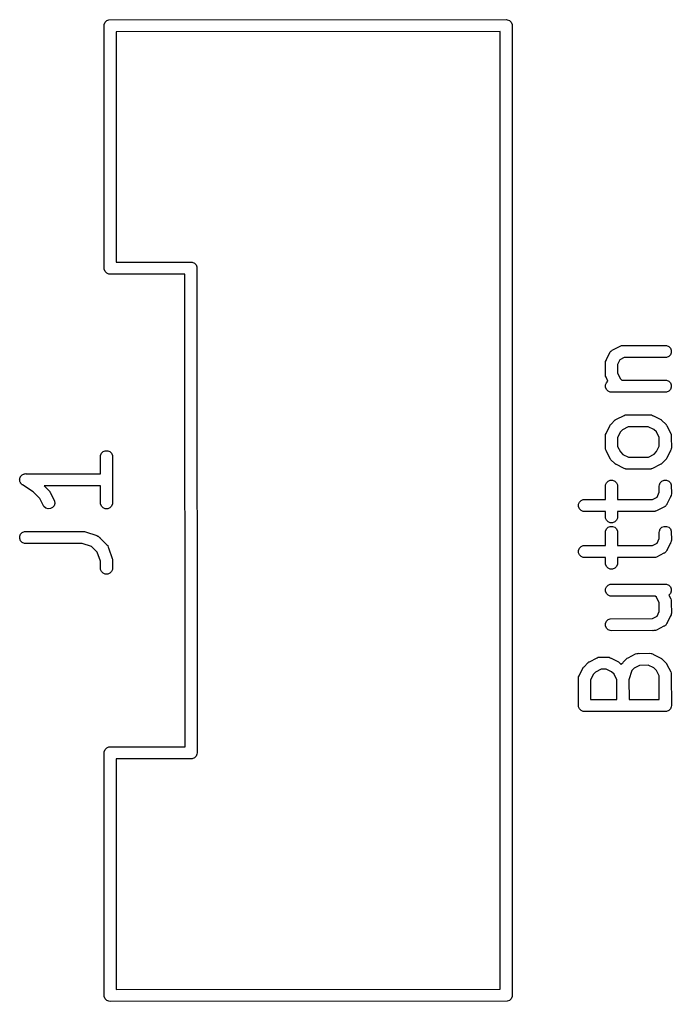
# Model space of a CAD drawing. Extents: x 92.4 to 145.1, y -113.9 to -57.5.
# Drawn here: x 123.88 to 131.94, y -112.07 to -99.92 of the extents above; entities that cross this region are included whole.
import ezdxf

# ---------------------------------------------------------------- set-up
doc = ezdxf.new("R2010")
doc.units = 0
doc.layers.add('BLACK', color=7, linetype='CONTINUOUS')

msp = doc.modelspace()

# ---------------------------------------------------------------- linework, layer by layer
at = {"layer": 'BLACK', "linetype": 'CONTINUOUS'}
for p, q in [((124.925, -100), (124.926441, -99.985368)), ((124.926441, -99.985368), (124.93764, -99.958332)), ((124.93764, -99.958332), (124.958332, -99.93764)), ((124.958332, -99.93764), (124.985368, -99.926441)), ((124.985368, -99.926441), (129.9, -99.925)), ((129.9, -99.925), (129.914632, -99.926441)), ((129.914632, -99.926441), (129.941668, -99.93764)), ((129.941668, -99.93764), (129.96236, -99.958332)), ((129.96236, -99.958332), (129.973559, -99.985368)), ((129.973559, -99.985368), (129.975, -112)), ((124.926441, -103.014632), (124.925, -100)), ((129.825008, -100.073585), (125.073601, -100.074978)), ((125.073601, -100.074978), (125.074964, -102.926313)), ((129.82643, -111.925021), (129.825008, -100.073585)), ((124.93764, -103.041668), (124.926441, -103.014632)), ((125.074964, -102.926313), (126, -102.925)), ((126, -102.925), (126.014632, -102.926441)), ((126.014632, -102.926441), (126.041668, -102.93764)), ((126.041668, -102.93764), (126.06236, -102.958332)), ((126.06236, -102.958332), (126.073559, -102.985368)), ((126.073559, -102.985368), (126.075, -109)), ((124.958332, -103.06236), (124.93764, -103.041668)), ((124.985368, -103.073559), (124.958332, -103.06236)), ((125, -103.075), (124.985368, -103.073559)), ((125.925017, -103.073686), (125, -103.075)), ((125.926419, -108.925104), (125.925017, -103.073686)), ((131.221083, -104.012244), (131.312468, -103.965185)), ((131.312468, -103.965185), (131.326199, -103.95993)), ((131.326199, -103.95993), (131.328888, -103.959738)), ((131.328888, -103.959738), (131.331377, -103.958708)), ((131.331377, -103.958708), (131.343868, -103.958674)), ((131.343868, -103.958674), (131.355389, -103.957856)), ((131.355389, -103.957856), (131.357733, -103.958637)), ((131.357733, -103.958637), (131.869819, -103.957267)), ((131.869819, -103.957267), (131.884451, -103.958708)), ((131.884451, -103.958708), (131.911487, -103.969907)), ((131.911487, -103.969907), (131.932179, -103.990599)), ((131.932179, -103.990599), (131.943378, -104.017635)), ((131.142014, -104.132233), (131.183689, -104.046345)), ((131.183689, -104.046345), (131.185229, -104.043897)), ((131.185229, -104.043897), (131.185614, -104.042744)), ((131.185614, -104.042744), (131.186859, -104.041307)), ((131.186859, -104.041307), (131.191521, -104.033902)), ((131.191521, -104.033902), (131.198625, -104.02774)), ((131.198625, -104.02774), (131.204787, -104.020636)), ((131.204787, -104.020636), (131.209786, -104.018061)), ((131.209786, -104.018061), (131.213629, -104.014729)), ((131.213629, -104.014729), (131.221083, -104.012244)), ((131.361488, -104.107225), (131.305453, -104.136081)), ((131.884451, -104.105826), (131.361488, -104.107225)), ((131.911487, -104.094627), (131.884451, -104.105826)), ((131.932179, -104.073935), (131.911487, -104.094627)), ((131.943378, -104.046899), (131.932179, -104.073935)), ((131.943378, -104.017635), (131.943378, -104.046899)), ((131.128152, -104.175124), (131.129593, -104.160492)), ((131.129356, -104.306753), (131.128152, -104.175124)), ((131.129593, -104.160492), (131.130624, -104.158002)), ((131.130624, -104.158002), (131.130815, -104.155315)), ((131.130815, -104.155315), (131.137119, -104.142321)), ((131.137119, -104.142321), (131.140792, -104.133456)), ((131.140792, -104.133456), (131.142014, -104.132233)), ((131.305453, -104.136081), (131.277023, -104.194671)), ((131.277023, -104.194671), (131.278008, -104.302303)), ((131.128741, -104.3086), (131.129356, -104.306753)), ((131.129466, -104.318814), (131.128741, -104.3086)), ((131.129593, -104.332613), (131.129466, -104.318814)), ((131.130624, -104.335102), (131.129593, -104.332613)), ((131.130815, -104.33779), (131.130624, -104.335102)), ((131.13607, -104.351522), (131.130815, -104.33779)), ((131.160669, -104.399292), (131.13607, -104.351522)), ((131.278008, -104.302303), (131.313466, -104.37116)), ((131.129593, -104.446206), (131.140792, -104.41917)), ((131.129593, -104.47547), (131.129593, -104.446206)), ((131.140792, -104.502506), (131.129593, -104.47547)), ((131.140792, -104.41917), (131.160669, -104.399292)), ((131.313466, -104.37116), (131.329852, -104.38698)), ((131.329852, -104.38698), (131.869819, -104.385838)), ((131.869819, -104.385838), (131.884451, -104.387279)), ((131.884451, -104.387279), (131.911487, -104.398478)), ((131.911487, -104.398478), (131.932179, -104.41917)), ((131.932179, -104.41917), (131.943378, -104.446206)), ((131.943378, -104.47547), (131.932179, -104.502506)), ((131.943378, -104.446206), (131.943378, -104.47547)), ((131.161484, -104.523198), (131.140792, -104.502506)), ((131.18852, -104.534397), (131.161484, -104.523198)), ((131.203152, -104.535838), (131.18852, -104.534397)), ((131.884451, -104.534397), (131.203152, -104.535838)), ((131.911487, -104.523198), (131.884451, -104.534397)), ((131.932179, -104.502506), (131.911487, -104.523198)), ((131.265532, -104.871019), (131.360087, -104.822328)), ((131.360087, -104.822328), (131.373818, -104.817073)), ((131.373818, -104.817073), (131.376507, -104.816881)), ((131.376507, -104.816881), (131.378996, -104.815851)), ((131.378996, -104.815851), (131.391887, -104.815789)), ((131.391887, -104.815789), (131.403008, -104.814999)), ((131.403008, -104.814999), (131.405187, -104.815725)), ((131.405187, -104.815725), (131.679342, -104.81441)), ((131.679342, -104.81441), (131.693974, -104.815851)), ((131.693974, -104.815851), (131.696463, -104.816882)), ((131.696463, -104.816882), (131.699151, -104.817073)), ((131.699151, -104.817073), (131.712144, -104.823377)), ((131.712144, -104.823377), (131.72101, -104.82705)), ((131.72101, -104.82705), (131.722232, -104.828272)), ((131.722232, -104.828272), (131.808121, -104.869947)), ((131.142014, -105.036995), (131.183689, -104.951107)), ((131.183689, -104.951107), (131.187653, -104.944807)), ((131.187653, -104.944807), (131.188411, -104.94298)), ((131.188411, -104.94298), (131.189541, -104.941809)), ((131.189541, -104.941809), (131.191521, -104.938664)), ((131.191521, -104.938664), (131.198015, -104.933031)), ((131.198015, -104.933031), (131.245357, -104.883996)), ((131.245357, -104.883996), (131.251106, -104.879277)), ((131.251106, -104.879277), (131.252406, -104.877779)), ((131.252406, -104.877779), (131.253819, -104.877051)), ((131.253819, -104.877051), (131.256722, -104.874669)), ((131.256722, -104.874669), (131.265532, -104.871019)), ((131.409171, -104.964335), (131.340448, -104.999724)), ((131.65949, -104.963134), (131.409171, -104.964335)), ((131.728176, -104.996462), (131.65949, -104.963134)), ((131.808121, -104.869947), (131.814417, -104.87391)), ((131.814417, -104.87391), (131.816247, -104.874668)), ((131.816247, -104.874668), (131.817418, -104.875799)), ((131.817418, -104.875799), (131.820564, -104.877779)), ((131.820564, -104.877779), (131.826195, -104.884272)), ((131.826195, -104.884272), (131.875232, -104.931614)), ((131.875232, -104.931614), (131.87995, -104.937363)), ((131.87995, -104.937363), (131.88145, -104.938664)), ((131.88145, -104.938664), (131.882177, -104.940077)), ((131.882177, -104.940077), (131.88456, -104.94298)), ((131.88456, -104.94298), (131.888209, -104.95179)), ((131.888209, -104.95179), (131.936901, -105.046345)), ((131.128152, -105.079886), (131.129593, -105.065254)), ((131.129356, -105.211515), (131.128152, -105.079886)), ((131.129593, -105.065254), (131.130624, -105.062764)), ((131.130624, -105.062764), (131.130815, -105.060077)), ((131.130815, -105.060077), (131.137119, -105.047083)), ((131.137119, -105.047083), (131.140792, -105.038218)), ((131.140792, -105.038218), (131.142014, -105.036995)), ((131.310204, -105.031051), (131.277023, -105.099433)), ((131.340448, -104.999724), (131.310204, -105.031051)), ((131.759504, -105.026707), (131.728176, -104.996462)), ((131.794962, -105.095563), (131.759504, -105.026707)), ((131.795947, -105.203195), (131.794962, -105.095563)), ((131.936901, -105.046345), (131.942156, -105.060076)), ((131.942156, -105.060076), (131.942347, -105.062765)), ((131.942347, -105.062765), (131.943378, -105.065254)), ((131.943378, -105.065254), (131.943504, -105.079051)), ((131.943504, -105.079051), (131.94423, -105.089266)), ((131.94423, -105.089266), (131.943614, -105.091112)), ((131.943614, -105.091112), (131.944819, -105.222743)), ((131.128741, -105.213362), (131.129356, -105.211515)), ((131.129466, -105.223576), (131.128741, -105.213362)), ((131.277023, -105.099433), (131.278008, -105.207065)), ((131.278008, -105.207065), (131.313466, -105.275922)), ((131.762767, -105.271576), (131.795947, -105.203195)), ((124.879819, -105.333333), (124.88126, -105.318701)), ((124.880337, -105.544152), (124.879819, -105.333333)), ((124.88126, -105.318701), (124.892459, -105.291665)), ((124.892459, -105.291665), (124.913151, -105.270973)), ((124.913151, -105.270973), (124.940187, -105.259774)), ((124.940187, -105.259774), (124.969451, -105.259774)), ((124.969451, -105.259774), (124.996487, -105.270973)), ((124.996487, -105.270973), (125.017179, -105.291665)), ((125.017179, -105.291665), (125.028378, -105.318701)), ((125.028378, -105.318701), (125.029819, -105.904761)), ((131.129593, -105.237375), (131.129466, -105.223576)), ((131.130624, -105.239864), (131.129593, -105.237375)), ((131.130815, -105.242552), (131.130624, -105.239864)), ((131.13607, -105.256284), (131.130815, -105.242552)), ((131.184762, -105.35084), (131.13607, -105.256284)), ((131.313466, -105.275922), (131.344794, -105.306167)), ((131.344794, -105.306167), (131.413479, -105.339494)), ((131.413479, -105.339494), (131.663798, -105.338293)), ((131.663798, -105.338293), (131.732521, -105.302903)), ((131.732521, -105.302903), (131.762767, -105.271576)), ((131.930957, -105.265632), (131.889282, -105.351522)), ((131.932179, -105.264411), (131.930957, -105.265632)), ((131.935848, -105.255551), (131.932179, -105.264411)), ((131.942156, -105.242553), (131.935848, -105.255551)), ((131.942347, -105.239863), (131.942156, -105.242553)), ((131.943378, -105.237375), (131.942347, -105.239863)), ((131.944819, -105.222743), (131.943378, -105.237375)), ((131.188411, -105.359649), (131.184762, -105.35084)), ((131.190793, -105.362551), (131.188411, -105.359649)), ((131.191521, -105.363965), (131.190793, -105.362551)), ((131.193019, -105.365264), (131.191521, -105.363965)), ((131.197738, -105.371014), (131.193019, -105.365264)), ((131.246773, -105.418355), (131.197738, -105.371014)), ((131.252406, -105.42485), (131.246773, -105.418355)), ((131.255551, -105.426829), (131.252406, -105.42485)), ((131.256722, -105.42796), (131.255551, -105.426829)), ((131.258549, -105.428717), (131.256722, -105.42796)), ((131.264849, -105.432682), (131.258549, -105.428717)), ((131.350738, -105.474357), (131.264849, -105.432682)), ((131.807435, -105.43161), (131.712883, -105.480301)), ((131.816247, -105.427961), (131.807435, -105.43161)), ((131.819151, -105.425577), (131.816247, -105.427961)), ((131.820564, -105.42485), (131.819151, -105.425577)), ((131.821863, -105.423351), (131.820564, -105.42485)), ((131.827612, -105.418634), (131.821863, -105.423351)), ((131.874953, -105.369598), (131.827612, -105.418634)), ((131.88145, -105.363965), (131.874953, -105.369598)), ((131.883429, -105.360819), (131.88145, -105.363965)), ((131.88456, -105.359649), (131.883429, -105.360819)), ((131.885317, -105.357821), (131.88456, -105.359649)), ((131.889282, -105.351522), (131.885317, -105.357821)), ((123.889617, -105.584239), (123.892459, -105.577379)), ((123.892459, -105.577379), (123.897654, -105.572183)), ((123.897654, -105.572183), (123.901731, -105.566069)), ((123.901731, -105.566069), (123.9079, -105.561937)), ((123.9079, -105.561937), (123.913151, -105.556687)), ((123.913151, -105.556687), (123.91994, -105.553874)), ((123.91994, -105.553874), (123.926046, -105.549786)), ((123.926046, -105.549786), (123.933326, -105.548329)), ((123.933326, -105.548329), (123.940187, -105.545488)), ((123.940187, -105.545488), (123.947587, -105.545477)), ((123.947587, -105.545477), (123.95474, -105.544047)), ((123.95474, -105.544047), (123.961868, -105.545457)), ((123.961868, -105.545457), (124.880337, -105.544152)), ((131.35196, -105.475579), (131.350738, -105.474357)), ((131.360819, -105.479248), (131.35196, -105.475579)), ((131.373818, -105.485556), (131.360819, -105.479248)), ((131.376507, -105.485747), (131.373818, -105.485556)), ((131.378996, -105.486778), (131.376507, -105.485747)), ((131.393628, -105.488219), (131.378996, -105.486778)), ((131.667782, -105.486903), (131.393628, -105.488219)), ((131.669961, -105.48763), (131.667782, -105.486903)), ((131.681081, -105.486839), (131.669961, -105.48763)), ((131.693974, -105.486778), (131.681081, -105.486839)), ((131.696463, -105.485746), (131.693974, -105.486778)), ((131.699151, -105.485556), (131.696463, -105.485746)), ((131.712883, -105.480301), (131.699151, -105.485556)), ((123.879819, -105.619126), (123.88126, -105.611841)), ((123.88126, -105.62633), (123.879819, -105.619126)), ((123.88126, -105.604415), (123.884072, -105.597626)), ((123.88126, -105.611841), (123.88126, -105.604415)), ((123.88126, -105.633679), (123.88126, -105.62633)), ((123.884101, -105.640539), (123.88126, -105.633679)), ((123.884072, -105.597626), (123.885498, -105.590418)), ((123.885558, -105.64782), (123.884101, -105.640539)), ((123.885498, -105.590418), (123.889617, -105.584239)), ((123.889646, -105.653925), (123.885558, -105.64782)), ((123.892459, -105.660715), (123.889646, -105.653925)), ((123.897709, -105.665965), (123.892459, -105.660715)), ((123.901841, -105.672135), (123.897709, -105.665965)), ((123.913099, -105.681355), (123.901841, -105.672135)), ((123.913151, -105.681407), (123.913099, -105.681355)), ((123.913173, -105.681416), (123.913151, -105.681407)), ((123.913216, -105.681451), (123.913173, -105.681416)), ((124.045532, -105.76819), (123.913216, -105.681451)), ((124.880702, -105.692732), (124.181958, -105.693724)), ((124.181958, -105.693724), (124.245947, -105.75649)), ((124.88126, -105.919393), (124.880702, -105.692732)), ((131.128152, -105.698934), (131.129593, -105.684302)), ((131.128749, -105.863017), (131.128152, -105.698934)), ((131.129593, -105.684302), (131.140792, -105.657266)), ((131.140792, -105.657266), (131.161484, -105.636574)), ((131.161484, -105.636574), (131.18852, -105.625375)), ((131.18852, -105.625375), (131.217784, -105.625375)), ((131.217784, -105.625375), (131.24482, -105.636574)), ((131.24482, -105.636574), (131.265512, -105.657266)), ((131.265512, -105.657266), (131.276711, -105.684302)), ((131.276711, -105.684302), (131.277361, -105.862772)), ((131.794819, -105.698934), (131.79626, -105.684302)), ((131.795815, -105.774896), (131.794819, -105.698934)), ((131.79626, -105.684302), (131.807459, -105.657266)), ((131.807459, -105.657266), (131.828151, -105.636574)), ((131.828151, -105.636574), (131.855187, -105.625375)), ((131.855187, -105.625375), (131.884451, -105.625375)), ((131.884451, -105.625375), (131.911487, -105.636574)), ((131.911487, -105.636574), (131.932179, -105.657266)), ((131.932179, -105.657266), (131.943378, -105.684302)), ((131.943378, -105.684302), (131.944819, -105.794172)), ((124.129881, -105.850927), (124.045532, -105.76819)), ((124.245947, -105.75649), (124.250667, -105.76224)), ((124.250667, -105.76224), (124.252164, -105.763539)), ((124.252164, -105.763539), (124.25289, -105.764949)), ((124.25289, -105.764949), (124.255275, -105.767855)), ((124.255275, -105.767855), (124.258926, -105.77667)), ((124.258926, -105.77667), (124.307615, -105.87122)), ((131.767518, -105.833214), (131.795815, -105.774896)), ((131.942156, -105.813982), (131.935848, -105.82698)), ((131.942347, -105.811292), (131.942156, -105.813982)), ((131.943378, -105.808804), (131.942347, -105.811292)), ((131.944819, -105.794172), (131.943378, -105.808804)), ((124.181283, -105.950745), (124.129881, -105.850927)), ((124.30569, -105.941903), (124.286517, -105.96401)), ((124.314944, -105.914141), (124.30569, -105.941903)), ((124.307615, -105.87122), (124.31287, -105.884951)), ((124.31287, -105.884951), (124.314944, -105.914141)), ((124.892459, -105.946429), (124.88126, -105.919393)), ((124.913151, -105.967121), (124.892459, -105.946429)), ((125.017179, -105.946429), (124.996487, -105.967121)), ((125.028378, -105.919393), (125.017179, -105.946429)), ((125.029819, -105.904761), (125.028378, -105.919393)), ((130.79626, -105.922397), (130.807459, -105.895361)), ((130.79626, -105.951661), (130.79626, -105.922397)), ((130.807459, -105.895361), (130.828151, -105.874669)), ((130.828151, -105.874669), (130.855187, -105.86347)), ((130.855187, -105.86347), (131.128749, -105.863017)), ((131.277361, -105.862772), (131.711512, -105.862054)), ((131.711512, -105.862054), (131.767518, -105.833214)), ((131.874342, -105.941557), (131.868183, -105.94866)), ((131.88145, -105.935394), (131.874342, -105.941557)), ((131.886111, -105.927988), (131.88145, -105.935394)), ((131.887357, -105.926552), (131.886111, -105.927988)), ((131.887741, -105.925398), (131.887357, -105.926552)), ((131.889282, -105.922951), (131.887741, -105.925398)), ((131.930957, -105.837061), (131.889282, -105.922951)), ((131.932179, -105.83584), (131.930957, -105.837061)), ((131.935848, -105.82698), (131.932179, -105.83584)), ((124.203391, -105.969918), (124.181283, -105.950745)), ((124.231152, -105.979172), (124.203391, -105.969918)), ((124.260342, -105.977098), (124.231152, -105.979172)), ((124.286517, -105.96401), (124.260342, -105.977098)), ((124.940187, -105.97832), (124.913151, -105.967121)), ((124.969451, -105.97832), (124.940187, -105.97832)), ((124.996487, -105.967121), (124.969451, -105.97832)), ((130.807459, -105.978697), (130.79626, -105.951661)), ((130.828151, -105.999389), (130.807459, -105.978697)), ((130.855187, -106.010588), (130.828151, -105.999389)), ((130.869819, -106.012029), (130.855187, -106.010588)), ((131.12929, -106.0116), (130.869819, -106.012029)), ((131.129593, -106.094518), (131.12929, -106.0116)), ((131.715155, -106.010631), (131.277902, -106.011354)), ((131.277902, -106.011354), (131.278152, -106.079886)), ((131.71758, -106.01144), (131.715155, -106.010631)), ((131.729284, -106.010608), (131.71758, -106.01144)), ((131.741593, -106.010588), (131.729284, -106.010608)), ((131.744082, -106.009556), (131.741593, -106.010588)), ((131.74677, -106.009366), (131.744082, -106.009556)), ((131.760502, -106.004111), (131.74677, -106.009366)), ((131.851885, -105.957052), (131.760502, -106.004111)), ((131.859342, -105.954567), (131.851885, -105.957052)), ((131.863186, -105.951233), (131.859342, -105.954567)), ((131.868183, -105.94866), (131.863186, -105.951233)), ((131.140792, -106.121554), (131.129593, -106.094518)), ((131.161484, -106.142246), (131.140792, -106.121554)), ((131.18852, -106.153445), (131.161484, -106.142246)), ((131.217784, -106.153445), (131.18852, -106.153445)), ((131.24482, -106.142246), (131.217784, -106.153445)), ((131.265512, -106.121554), (131.24482, -106.142246)), ((131.276711, -106.094518), (131.265512, -106.121554)), ((131.278152, -106.079886), (131.276711, -106.094518)), ((123.88126, -106.318701), (123.892459, -106.291665)), ((123.892459, -106.291665), (123.913151, -106.270973)), ((123.913151, -106.270973), (123.940187, -106.259774)), ((123.940187, -106.259774), (124.669104, -106.258333)), ((124.669104, -106.258333), (124.676509, -106.259062)), ((124.676509, -106.259062), (124.678484, -106.258922)), ((124.678484, -106.258922), (124.67997, -106.259403)), ((124.67997, -106.259403), (124.683736, -106.259774)), ((124.683736, -106.259774), (124.693099, -106.263652)), ((124.693099, -106.263652), (124.835678, -106.309801)), ((124.835678, -106.309801), (124.849103, -106.315795)), ((131.128152, -106.270363), (131.129593, -106.255731)), ((131.128749, -106.434446), (131.128152, -106.270363)), ((131.129593, -106.255731), (131.140792, -106.228695)), ((131.140792, -106.228695), (131.161484, -106.208003)), ((131.161484, -106.208003), (131.18852, -106.196804)), ((131.18852, -106.196804), (131.217784, -106.196804)), ((131.217784, -106.196804), (131.24482, -106.208003)), ((131.24482, -106.208003), (131.265512, -106.228695)), ((131.265512, -106.228695), (131.276711, -106.255731)), ((131.276711, -106.255731), (131.277361, -106.434201)), ((131.794819, -106.270363), (131.79626, -106.255731)), ((131.795815, -106.346325), (131.794819, -106.270363)), ((131.79626, -106.255731), (131.807459, -106.228695)), ((131.807459, -106.228695), (131.828151, -106.208003)), ((131.828151, -106.208003), (131.855187, -106.196804)), ((131.855187, -106.196804), (131.884451, -106.196804)), ((131.884451, -106.196804), (131.911487, -106.208003)), ((131.911487, -106.208003), (131.932179, -106.228695)), ((131.932179, -106.228695), (131.943378, -106.255731)), ((131.943378, -106.255731), (131.944819, -106.365601)), ((123.88126, -106.347965), (123.88126, -106.318701)), ((123.892459, -106.375001), (123.88126, -106.347965)), ((123.913151, -106.395693), (123.892459, -106.375001)), ((123.940187, -106.406892), (123.913151, -106.395693)), ((123.954819, -106.408333), (123.940187, -106.406892)), ((124.653014, -106.406952), (123.954819, -106.408333)), ((124.769958, -106.444804), (124.653014, -106.406952)), ((124.849103, -106.315795), (124.851137, -106.317559)), ((124.851137, -106.317559), (124.853628, -106.318591)), ((124.853628, -106.318591), (124.863568, -106.32834)), ((124.863568, -106.32834), (124.87121, -106.334969)), ((124.87121, -106.334969), (124.872061, -106.336671)), ((124.872061, -106.336671), (124.960233, -106.423157)), ((124.960233, -106.423157), (124.969561, -106.434522)), ((131.277361, -106.434201), (131.711512, -106.433483)), ((131.711512, -106.433483), (131.767518, -106.404643)), ((131.767518, -106.404643), (131.795815, -106.346325)), ((131.930957, -106.40849), (131.889282, -106.49438)), ((131.932179, -106.407269), (131.930957, -106.40849)), ((131.935848, -106.398409), (131.932179, -106.407269)), ((131.942156, -106.385411), (131.935848, -106.398409)), ((131.942347, -106.382721), (131.942156, -106.385411)), ((131.943378, -106.380233), (131.942347, -106.382721)), ((131.944819, -106.365601), (131.943378, -106.380233)), ((124.841076, -106.514562), (124.769958, -106.444804)), ((124.879934, -106.627832), (124.841076, -106.514562)), ((124.969561, -106.434522), (124.970592, -106.437012)), ((124.970592, -106.437012), (124.972357, -106.439047)), ((124.972357, -106.439047), (124.976802, -106.452005)), ((124.976802, -106.452005), (124.980759, -106.461558)), ((124.980759, -106.461558), (124.980759, -106.463538)), ((124.980759, -106.463538), (125.02597, -106.595329)), ((130.79626, -106.493826), (130.807459, -106.46679)), ((130.79626, -106.52309), (130.79626, -106.493826)), ((130.807459, -106.550126), (130.79626, -106.52309)), ((130.807459, -106.46679), (130.828151, -106.446098)), ((130.828151, -106.570818), (130.807459, -106.550126)), ((130.828151, -106.446098), (130.855187, -106.434899)), ((130.855187, -106.434899), (131.128749, -106.434446)), ((131.851885, -106.528481), (131.760502, -106.57554)), ((131.859342, -106.525996), (131.851885, -106.528481)), ((131.863186, -106.522662), (131.859342, -106.525996)), ((131.868183, -106.520089), (131.863186, -106.522662)), ((131.874342, -106.512986), (131.868183, -106.520089)), ((131.88145, -106.506823), (131.874342, -106.512986)), ((131.886111, -106.499417), (131.88145, -106.506823)), ((131.887357, -106.497981), (131.886111, -106.499417)), ((131.887741, -106.496827), (131.887357, -106.497981)), ((131.889282, -106.49438), (131.887741, -106.496827)), ((124.88126, -106.728917), (124.879934, -106.627832)), ((125.02597, -106.595329), (125.027619, -106.602584)), ((125.027619, -106.602584), (125.028378, -106.604415)), ((125.028378, -106.604415), (125.028398, -106.606011)), ((125.028398, -106.606011), (125.02923, -106.609666)), ((125.02923, -106.609666), (125.028568, -106.618966)), ((125.028568, -106.618966), (125.029819, -106.714285)), ((130.855187, -106.582017), (130.828151, -106.570818)), ((130.869819, -106.583458), (130.855187, -106.582017)), ((131.12929, -106.583029), (130.869819, -106.583458)), ((131.129593, -106.665947), (131.12929, -106.583029)), ((131.140792, -106.692983), (131.129593, -106.665947)), ((131.276711, -106.665947), (131.265512, -106.692983)), ((131.278152, -106.651315), (131.276711, -106.665947)), ((131.715155, -106.58206), (131.277902, -106.582783)), ((131.277902, -106.582783), (131.278152, -106.651315)), ((131.71758, -106.582869), (131.715155, -106.58206)), ((131.729284, -106.582037), (131.71758, -106.582869)), ((131.741593, -106.582017), (131.729284, -106.582037)), ((131.744082, -106.580985), (131.741593, -106.582017)), ((131.74677, -106.580795), (131.744082, -106.580985)), ((131.760502, -106.57554), (131.74677, -106.580795)), ((124.892459, -106.755953), (124.88126, -106.728917)), ((124.913151, -106.776645), (124.892459, -106.755953)), ((124.940187, -106.787844), (124.913151, -106.776645)), ((124.969451, -106.787844), (124.940187, -106.787844)), ((124.996487, -106.776645), (124.969451, -106.787844)), ((125.017179, -106.755953), (124.996487, -106.776645)), ((125.028378, -106.728917), (125.017179, -106.755953)), ((125.029819, -106.714285), (125.028378, -106.728917)), ((131.161484, -106.713675), (131.140792, -106.692983)), ((131.18852, -106.724874), (131.161484, -106.713675)), ((131.217784, -106.724874), (131.18852, -106.724874)), ((131.24482, -106.713675), (131.217784, -106.724874)), ((131.265512, -106.692983), (131.24482, -106.713675)), ((131.161484, -106.922289), (131.18852, -106.91109)), ((131.18852, -106.91109), (131.869819, -106.909649)), ((131.869819, -106.909649), (131.884451, -106.91109)), ((131.884451, -106.91109), (131.911487, -106.922289)), ((131.129593, -106.970017), (131.140792, -106.942981)), ((131.129593, -106.999281), (131.129593, -106.970017)), ((131.140792, -107.026317), (131.129593, -106.999281)), ((131.140792, -106.942981), (131.161484, -106.922289)), ((131.161484, -107.047009), (131.140792, -107.026317)), ((131.911487, -106.922289), (131.932179, -106.942981)), ((131.932179, -107.026317), (131.912301, -107.046194)), ((131.932179, -106.942981), (131.943378, -106.970017)), ((131.943378, -106.999281), (131.932179, -107.026317)), ((131.943378, -106.970017), (131.943378, -106.999281)), ((131.18852, -107.058208), (131.161484, -107.047009)), ((131.203152, -107.059649), (131.18852, -107.058208)), ((131.743117, -107.058506), (131.203152, -107.059649)), ((131.759504, -107.074327), (131.743117, -107.058506)), ((131.794962, -107.143183), (131.759504, -107.074327)), ((131.795947, -107.250815), (131.794962, -107.143183)), ((131.912301, -107.046194), (131.936901, -107.093965)), ((131.936901, -107.093965), (131.942156, -107.107696)), ((131.942156, -107.107696), (131.942347, -107.110385)), ((131.942347, -107.110385), (131.943378, -107.112874)), ((131.943378, -107.112874), (131.943504, -107.126671)), ((131.943504, -107.126671), (131.94423, -107.136886)), ((131.94423, -107.136886), (131.943614, -107.138732)), ((131.943614, -107.138732), (131.944819, -107.270363)), ((131.767518, -107.309405), (131.795947, -107.250815)), ((131.944819, -107.270363), (131.943378, -107.284995)), ((131.129593, -107.398588), (131.140792, -107.371552)), ((131.129593, -107.427852), (131.129593, -107.398588)), ((131.140792, -107.371552), (131.161484, -107.35086)), ((131.161484, -107.35086), (131.18852, -107.339661)), ((131.18852, -107.339661), (131.711481, -107.338261)), ((131.711481, -107.338261), (131.767518, -107.309405)), ((131.886111, -107.404179), (131.88145, -107.411585)), ((131.887357, -107.402743), (131.886111, -107.404179)), ((131.887741, -107.401589), (131.887357, -107.402743)), ((131.889282, -107.399142), (131.887741, -107.401589)), ((131.930957, -107.313252), (131.889282, -107.399142)), ((131.932179, -107.312031), (131.930957, -107.313252)), ((131.935848, -107.303171), (131.932179, -107.312031)), ((131.942156, -107.290173), (131.935848, -107.303171)), ((131.942347, -107.287483), (131.942156, -107.290173)), ((131.943378, -107.284995), (131.942347, -107.287483)), ((131.140792, -107.454888), (131.129593, -107.427852)), ((131.161484, -107.47558), (131.140792, -107.454888)), ((131.18852, -107.486779), (131.161484, -107.47558)), ((131.203152, -107.48822), (131.18852, -107.486779)), ((131.715235, -107.486849), (131.203152, -107.48822)), ((131.71758, -107.487631), (131.715235, -107.486849)), ((131.7291, -107.486812), (131.71758, -107.487631)), ((131.741593, -107.486779), (131.7291, -107.486812)), ((131.744082, -107.485747), (131.741593, -107.486779)), ((131.74677, -107.485557), (131.744082, -107.485747)), ((131.760502, -107.480302), (131.74677, -107.485557)), ((131.851885, -107.433243), (131.760502, -107.480302)), ((131.859342, -107.430758), (131.851885, -107.433243)), ((131.863186, -107.427424), (131.859342, -107.430758)), ((131.868183, -107.424851), (131.863186, -107.427424)), ((131.874342, -107.417748), (131.868183, -107.424851)), ((131.88145, -107.411585), (131.874342, -107.417748)), ((131.502944, -107.77471), (131.516675, -107.769455)), ((131.516675, -107.769455), (131.519364, -107.769263)), ((131.519364, -107.769263), (131.521853, -107.768233)), ((131.521853, -107.768233), (131.53565, -107.768106)), ((131.53565, -107.768106), (131.545865, -107.767381)), ((131.545865, -107.767381), (131.547711, -107.767996)), ((131.547711, -107.767996), (131.679342, -107.766792)), ((131.679342, -107.766792), (131.693974, -107.768233)), ((131.693974, -107.768233), (131.696463, -107.769264)), ((131.696463, -107.769264), (131.699151, -107.769455)), ((131.699151, -107.769455), (131.712144, -107.775759)), ((130.864682, -107.933032), (130.912024, -107.883997)), ((130.912024, -107.883997), (130.917773, -107.879278)), ((130.917773, -107.879278), (130.919073, -107.87778)), ((130.919073, -107.87778), (130.920486, -107.877052)), ((130.920486, -107.877052), (130.923389, -107.87467)), ((130.923389, -107.87467), (130.932199, -107.87102)), ((130.932199, -107.87102), (131.026754, -107.822329)), ((131.026754, -107.822329), (131.040485, -107.817074)), ((131.040485, -107.817074), (131.043174, -107.816882)), ((131.043174, -107.816882), (131.045663, -107.815852)), ((131.045663, -107.815852), (131.060404, -107.815658)), ((131.060404, -107.815658), (131.069675, -107.815)), ((131.069675, -107.815), (131.071225, -107.815516)), ((131.071225, -107.815516), (131.155533, -107.814411)), ((131.155533, -107.814411), (131.170165, -107.815852)), ((131.170165, -107.815852), (131.172654, -107.816883)), ((131.172654, -107.816883), (131.175342, -107.817074)), ((131.175342, -107.817074), (131.188335, -107.823378)), ((131.188335, -107.823378), (131.197201, -107.827051)), ((131.197201, -107.827051), (131.198423, -107.828273)), ((131.198423, -107.828273), (131.284312, -107.869948)), ((131.284312, -107.869948), (131.290611, -107.873912)), ((131.290611, -107.873912), (131.292439, -107.87467)), ((131.292439, -107.87467), (131.293609, -107.8758)), ((131.293609, -107.8758), (131.296755, -107.87778)), ((131.296755, -107.87778), (131.302387, -107.884274)), ((131.302387, -107.884274), (131.325485, -107.906574)), ((131.331268, -107.895362), (131.342371, -107.88386)), ((131.342371, -107.88386), (131.347645, -107.877781)), ((131.347645, -107.877781), (131.348798, -107.877204)), ((131.348798, -107.877204), (131.388214, -107.836378)), ((131.388214, -107.836378), (131.393963, -107.831659)), ((131.393963, -107.831659), (131.395263, -107.830161)), ((131.395263, -107.830161), (131.396676, -107.829433)), ((131.396676, -107.829433), (131.399579, -107.827051)), ((131.399579, -107.827051), (131.408389, -107.823401)), ((131.408389, -107.823401), (131.502944, -107.77471)), ((131.712144, -107.775759), (131.72101, -107.779432)), ((131.72101, -107.779432), (131.722232, -107.780654)), ((131.722232, -107.780654), (131.808121, -107.822329)), ((131.808121, -107.822329), (131.814417, -107.826292)), ((131.814417, -107.826292), (131.816247, -107.82705)), ((131.816247, -107.82705), (131.817418, -107.828181)), ((131.817418, -107.828181), (131.820564, -107.830161)), ((131.820564, -107.830161), (131.826195, -107.836654)), ((131.826195, -107.836654), (131.875232, -107.883996)), ((131.875232, -107.883996), (131.87995, -107.889745)), ((131.87995, -107.889745), (131.88145, -107.891046)), ((131.88145, -107.891046), (131.882177, -107.892459)), ((130.808681, -108.036996), (130.850356, -107.951108)), ((130.850356, -107.951108), (130.85432, -107.944808)), ((130.85432, -107.944808), (130.855078, -107.942981)), ((130.855078, -107.942981), (130.856208, -107.94181)), ((130.856208, -107.94181), (130.858188, -107.938665)), ((130.858188, -107.938665), (130.864682, -107.933032)), ((131.007115, -107.999725), (130.976871, -108.031052)), ((131.076096, -107.964203), (131.007115, -107.999725)), ((131.136257, -107.963414), (131.076096, -107.964203)), ((131.204367, -107.996463), (131.136257, -107.963414)), ((131.235694, -108.026707), (131.204367, -107.996463)), ((131.325485, -107.906574), (131.328471, -107.899888)), ((131.328471, -107.899888), (131.330236, -107.897852)), ((131.330236, -107.897852), (131.331268, -107.895362)), ((131.457566, -107.978767), (131.419694, -108.095773)), ((131.483305, -107.952106), (131.457566, -107.978767)), ((131.552162, -107.916648), (131.483305, -107.952106)), ((131.659794, -107.915663), (131.552162, -107.916648)), ((131.728176, -107.948844), (131.659794, -107.915663)), ((131.759504, -107.979089), (131.728176, -107.948844)), ((131.794875, -108.047776), (131.759504, -107.979089)), ((131.882177, -107.892459), (131.88456, -107.895362)), ((131.88456, -107.895362), (131.888209, -107.904172)), ((131.888209, -107.904172), (131.936901, -107.998727)), ((131.936901, -107.998727), (131.942156, -108.012458)), ((131.942156, -108.012458), (131.942347, -108.015147)), ((130.794819, -108.079887), (130.79626, -108.065255)), ((130.79626, -108.427852), (130.794819, -108.079887)), ((130.79626, -108.065255), (130.797291, -108.062765)), ((130.797291, -108.062765), (130.797482, -108.060078)), ((130.797482, -108.060078), (130.803786, -108.047084)), ((130.803786, -108.047084), (130.807459, -108.038219)), ((130.807459, -108.038219), (130.808681, -108.036996)), ((130.976871, -108.031052), (130.94352, -108.099784)), ((130.94352, -108.099784), (130.944513, -108.339534)), ((131.271073, -108.09541), (131.235694, -108.026707)), ((131.272082, -108.339068), (131.271073, -108.09541)), ((131.419694, -108.095773), (131.420701, -108.338857)), ((131.795933, -108.338324), (131.794875, -108.047776)), ((131.942347, -108.015147), (131.943378, -108.017636)), ((131.943378, -108.017636), (131.943424, -108.030306)), ((131.943424, -108.030306), (131.94423, -108.041648)), ((131.94423, -108.041648), (131.943473, -108.043916)), ((131.943473, -108.043916), (131.944819, -108.41322)), ((130.944513, -108.339534), (131.272082, -108.339068)), ((131.420701, -108.338857), (131.795933, -108.338324)), ((130.807459, -108.454888), (130.79626, -108.427852)), ((130.828151, -108.47558), (130.807459, -108.454888)), ((130.855187, -108.486779), (130.828151, -108.47558)), ((130.869819, -108.48822), (130.855187, -108.486779)), ((131.884451, -108.486779), (130.869819, -108.48822)), ((131.911487, -108.47558), (131.884451, -108.486779)), ((131.932179, -108.454888), (131.911487, -108.47558)), ((131.943378, -108.427852), (131.932179, -108.454888)), ((131.944819, -108.41322), (131.943378, -108.427852)), ((124.925, -109), (124.926441, -108.985368)), ((124.926441, -108.985368), (124.93764, -108.958332)), ((124.93764, -108.958332), (124.958332, -108.93764)), ((124.958332, -108.93764), (124.985368, -108.926441)), ((124.985368, -108.926441), (125.926419, -108.925104)), ((124.926441, -112.014632), (124.925, -109)), ((126.014632, -109.073559), (125.073601, -109.074895)), ((125.073601, -109.074895), (125.074964, -111.926414)), ((126.041668, -109.06236), (126.014632, -109.073559)), ((126.06236, -109.041668), (126.041668, -109.06236)), ((126.073559, -109.014632), (126.06236, -109.041668)), ((126.075, -109), (126.073559, -109.014632)), ((124.93764, -112.041668), (124.926441, -112.014632)), ((125.074964, -111.926414), (129.82643, -111.925021)), ((129.973559, -112.014632), (129.96236, -112.041668)), ((129.975, -112), (129.973559, -112.014632)), ((124.958332, -112.06236), (124.93764, -112.041668)), ((124.985368, -112.073559), (124.958332, -112.06236)), ((125, -112.075), (124.985368, -112.073559)), ((129.914632, -112.073559), (125, -112.075)), ((129.941668, -112.06236), (129.914632, -112.073559)), ((129.96236, -112.041668), (129.941668, -112.06236))]:
    msp.add_line(p, q, dxfattribs=at)

doc.saveas('drawing.dxf')
